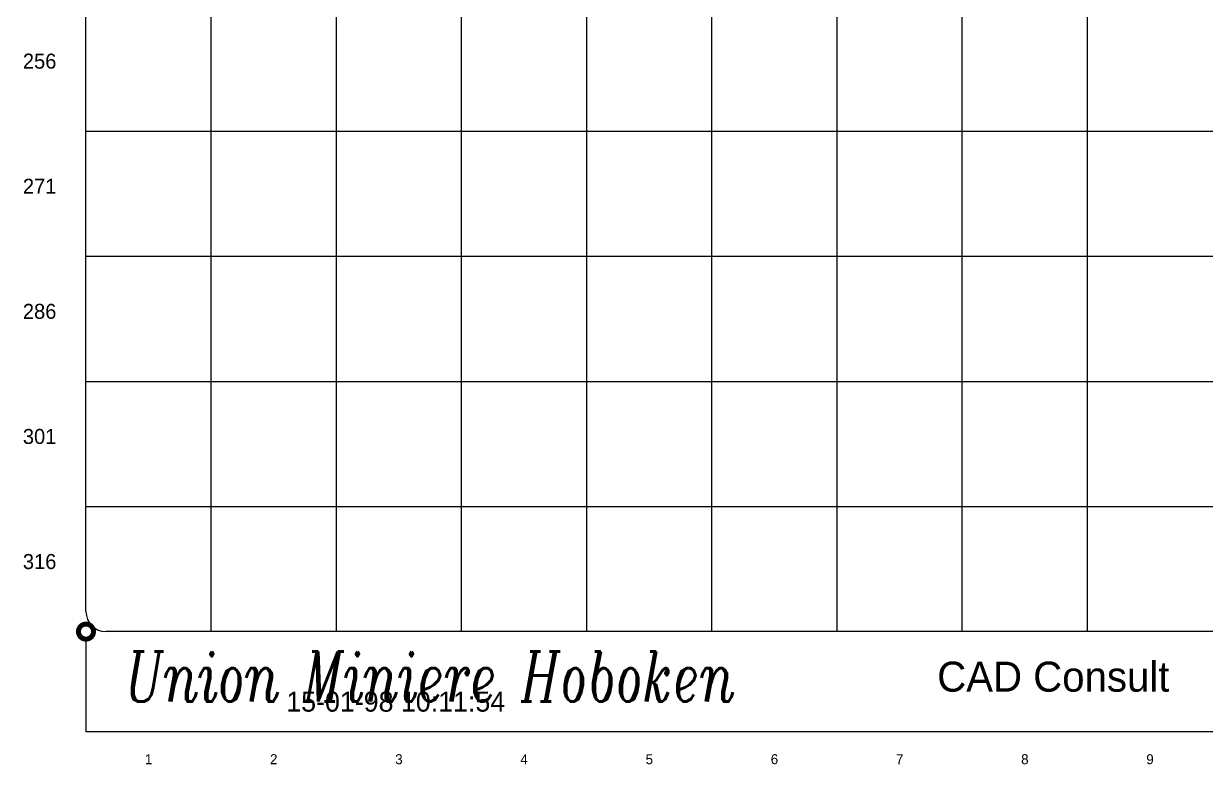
# Model space of a CAD drawing. Extents: x -6 to 410, y -3 to 290.
# Drawn here: x -6.2 to 111.9, y -3.3 to 70.7 of the extents above; entities that cross this region are included whole.
import ezdxf
from ezdxf.enums import TextEntityAlignment as Align

# ---------------------------------------------------------------- set-up
doc = ezdxf.new("R2010")
doc.units = 0
for name, color, linetype in [('BORDER', 7, 'CONTINUOUS'), ('GRID', 9, 'CONTINUOUS'), ('GRID_FIX', 3, 'CONTINUOUS'), ('SCHEIDINGEN', 9, 'CONTINUOUS'), ('TXT', 7, 'CONTINUOUS'), ('ZWART', 7, 'CONTINUOUS')]:
    doc.layers.add(name, color=color, linetype=linetype)
doc.styles.add('CITYBLUEPRINT', font='cibt____.pfb')
doc.styles.add('ITALICC', font='ITALICC.shx', dxfattribs={"width": 0.7, "height": 5})

# ---------------------------------------------------------------- blocks, each defined once
blk = doc.blocks.new('1')
blk = doc.blocks.new('CCTINFO')
at = {"layer": 'GRID', "linetype": 'CONTINUOUS', "style": 'ITALICC', "width": 0.7}
blk.add_attdef('CCTLIB', (-93.75, 0), '', height=5, dxfattribs=at)
blk = doc.blocks.new('DWGDATE', base_point=(20, 2))

msp = doc.modelspace()

# ---------------------------------------------------------------- linework, layer by layer
at = {"layer": 'BORDER'}
for p in [(0, 9.25), (187.5, 0)]:
    msp.add_line(p, (0, 0), dxfattribs=at)
at = {"layer": 'GRID_FIX', "linetype": 'CONTINUOUS'}
for p, q in [((12.5, 10), (12.5, 72.5)), ((25, 10), (25, 72.5)), ((37.5, 10), (37.5, 72.5)), ((50, 10), (50, 72.5)), ((62.5, 10), (62.5, 72.5)), ((75, 10), (75, 72.5)), ((87.5, 10), (87.5, 72.5)), ((100, 10), (100, 72.5)), ((0, 60), (187.5, 60)), ((0, 47.5), (187.5, 47.5)), ((0, 35), (187.5, 35)), ((0, 22.5), (187.5, 22.5))]:
    msp.add_line(p, q, dxfattribs=at)
at = {"layer": 'SCHEIDINGEN'}
for p, q in [((0, 12), (0, 283)), ((185.5, 10), (2, 10))]:
    msp.add_line(p, q, dxfattribs=at)
msp.add_arc((2, 12), 2, 180, 270, dxfattribs=at)
at = {"layer": 'ZWART', "linetype": 'CONTINUOUS', "const_width": 0.5}
msp.add_lwpolyline([(-0.75, 10, 1), (0.75, 10, 1)], format="xyb", close=True, dxfattribs=at)

# ---------------------------------------------------------------- block references
at = {"layer": 'GRID', "linetype": 'CONTINUOUS'}
ref = msp.add_blockref('1', (-4.63, 66.25), dxfattribs=at)
ref.add_attrib('NUMMER', '256', dxfattribs={"linetype": 'CONTINUOUS', "height": 1.5}).set_placement((-4.63, 66.25), align=Align.CENTER)
ref = msp.add_blockref('1', (-4.63, 53.75), dxfattribs=at)
ref.add_attrib('NUMMER', '271', dxfattribs={"linetype": 'CONTINUOUS', "height": 1.5}).set_placement((-4.63, 53.75), align=Align.CENTER)
ref = msp.add_blockref('1', (-4.63, 41.25), dxfattribs=at)
ref.add_attrib('NUMMER', '286', dxfattribs={"linetype": 'CONTINUOUS', "height": 1.5}).set_placement((-4.63, 41.25), align=Align.CENTER)
ref = msp.add_blockref('1', (-4.63, 28.75), dxfattribs=at)
ref.add_attrib('NUMMER', '301', dxfattribs={"linetype": 'CONTINUOUS', "height": 1.5}).set_placement((-4.63, 28.75), align=Align.CENTER)
ref = msp.add_blockref('1', (-4.63, 16.25), dxfattribs=at)
ref.add_attrib('NUMMER', '316', dxfattribs={"linetype": 'CONTINUOUS', "height": 1.5}).set_placement((-4.63, 16.25), align=Align.CENTER)
ref = msp.add_blockref('CCTINFO', (97.75, 3), dxfattribs=at)
ref.add_attrib('CCTLIB', 'Union Miniere Hoboken', (4, 3), dxfattribs={"linetype": 'CONTINUOUS', "height": 5, "style": 'ITALICC', "width": 0.7})
ref = msp.add_blockref('1', (6.25, -3.25), dxfattribs=at)
ref.add_attrib('NUMMER', '1', dxfattribs={"linetype": 'CONTINUOUS', "height": 1}).set_placement((6.25, -3.25), align=Align.CENTER)
ref = msp.add_blockref('1', (18.75, -3.25), dxfattribs=at)
ref.add_attrib('NUMMER', '2', dxfattribs={"linetype": 'CONTINUOUS', "height": 1}).set_placement((18.75, -3.25), align=Align.CENTER)
ref = msp.add_blockref('1', (31.25, -3.25), dxfattribs=at)
ref.add_attrib('NUMMER', '3', dxfattribs={"linetype": 'CONTINUOUS', "height": 1}).set_placement((31.25, -3.25), align=Align.CENTER)
ref = msp.add_blockref('1', (43.75, -3.25), dxfattribs=at)
ref.add_attrib('NUMMER', '4', dxfattribs={"linetype": 'CONTINUOUS', "height": 1}).set_placement((43.75, -3.25), align=Align.CENTER)
ref = msp.add_blockref('1', (56.25, -3.25), dxfattribs=at)
ref.add_attrib('NUMMER', '5', dxfattribs={"linetype": 'CONTINUOUS', "height": 1}).set_placement((56.25, -3.25), align=Align.CENTER)
ref = msp.add_blockref('1', (68.75, -3.25), dxfattribs=at)
ref.add_attrib('NUMMER', '6', dxfattribs={"linetype": 'CONTINUOUS', "height": 1}).set_placement((68.75, -3.25), align=Align.CENTER)
ref = msp.add_blockref('1', (81.25, -3.25), dxfattribs=at)
ref.add_attrib('NUMMER', '7', dxfattribs={"linetype": 'CONTINUOUS', "height": 1}).set_placement((81.25, -3.25), align=Align.CENTER)
ref = msp.add_blockref('1', (93.75, -3.25), dxfattribs=at)
ref.add_attrib('NUMMER', '8', dxfattribs={"linetype": 'CONTINUOUS', "height": 1}).set_placement((93.75, -3.25), align=Align.CENTER)
ref = msp.add_blockref('1', (106.25, -3.25), dxfattribs=at)
ref.add_attrib('NUMMER', '9', dxfattribs={"linetype": 'CONTINUOUS', "height": 1}).set_placement((106.25, -3.25), align=Align.CENTER)
at = {"layer": 'TXT'}
ref = msp.add_blockref('DWGDATE', (20, 2), dxfattribs=at)
ref.add_attrib('DWGDATE', '15-01-98 10:11:54', (20, 2), dxfattribs={"height": 2})

# ---------------------------------------------------------------- texts
at = {"layer": 'GRID', "linetype": 'CONTINUOUS', "style": 'CITYBLUEPRINT'}
msp.add_text('CAD Consult', height=3, dxfattribs=at).set_placement((85, 4))

doc.saveas('drawing.dxf')
